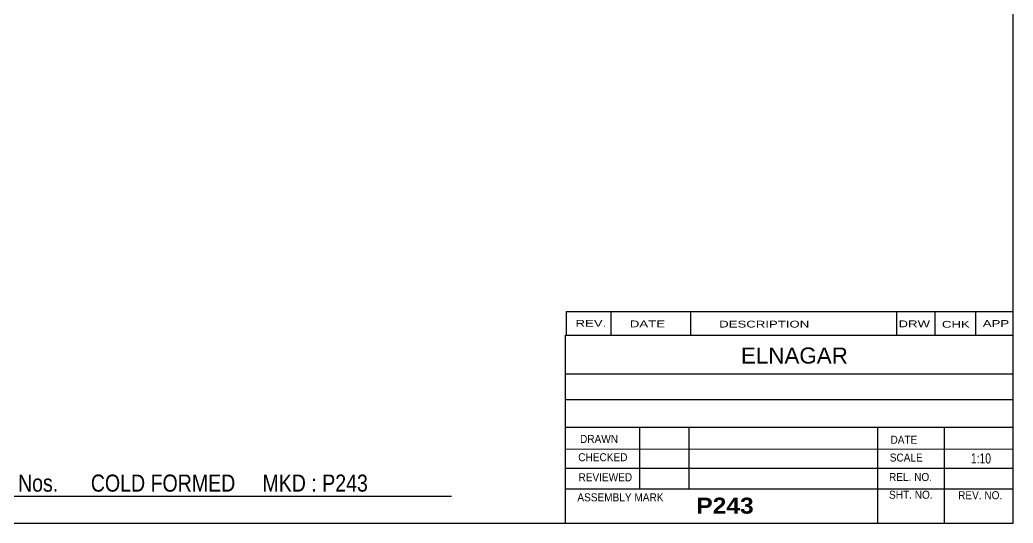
# Model space of a CAD drawing. Header units: millimetres. Extents: x -71 to 331, y -154 to 123.
# Drawn here: x 136.8 to 331.2, y -154.2 to -55.8 of the extents above; entities that cross this region are included whole.
import ezdxf

# ---------------------------------------------------------------- set-up
doc = ezdxf.new("R2010")
doc.units = ezdxf.units.MM
doc.styles.add('Arial', font='ARIAL.TTF', dxfattribs={"height": 0.2})
doc.styles.add('Arial Bold', font='ARIALBD.TTF', dxfattribs={"height": 0.2})
doc.styles.add('Arial Narrow', font='ARIALN.TTF', dxfattribs={"height": 0.2})

# ---------------------------------------------------------------- blocks, each defined once
blk = doc.blocks.new('Unknown-629091813-2150')
at = {"color": 5, "linetype": 'Continuous'}
for p, q in [((331.25, -154.25), (331.25, 122.75)), ((-68.75, -154.25), (331.25, -154.25))]:
    blk.add_line(p, q, dxfattribs=at)
blk = doc.blocks.new('CBS_CALLOFF-629091813-2232')
at = {"color": 7, "linetype": 'Continuous'}
blk.add_line((105.13, -148.98), (221.36, -149), dxfattribs=at)
at = {"color": 3, "linetype": 'Continuous', "style": 'Arial Narrow'}
blk.add_text('QTY= 1 Nos.      COLD FORMED     MKD : P243', height=3.3405, dxfattribs=at).set_placement((122.13, -148.09))
blk = doc.blocks.new('CBS_NAME_BLOG-629091813-2233')
at = {"color": 7, "linetype": 'Continuous'}
for p, q in [((243.66, -117.5), (331.18, -117.5)), ((243.66, -154.21), (243.66, -117.5)), ((243.66, -125.04), (331.18, -125.04)), ((243.73, -130.09), (331.25, -130.09)), ((243.66, -135.46), (331.18, -135.46)), ((258.18, -147.57), (258.18, -135.47)), ((267.87, -147.54), (267.87, -135.47)), ((304.78, -154.21), (304.78, -135.48)), ((317.83, -154.21), (317.83, -135.47)), ((243.67, -139.76), (331.25, -139.74)), ((243.66, -143.51), (331.18, -143.51)), ((243.66, -147.55), (331.18, -147.55)), ((243.66, -154.25), (331.25, -154.25))]:
    blk.add_line(p, q, dxfattribs=at)
at = {"color": 3, "linetype": 'Continuous', "style": 'Arial'}
blk.add_text('ELNAGAR', height=3.133, dxfattribs=at).set_placement((277.98, -123.03))
at = {"color": 3, "linetype": 'Continuous'}
for s, height, style, width, p in [('DRAWN', 1.566, 'Arial', 0.9, (246.49, -138.57)), ('DATE', 1.566, 'Arial', 0.9, (307.25, -138.73)), ('CHECKED', 1.566, 'Arial', 0.9, (246.14, -142.14)), ('SCALE', 1.566, 'Arial', 0.9, (307.1, -142.21)), ('1:10', 1.957, 'Arial Narrow', 0.9, (322.99, -142.57)), ('REVIEWED', 1.566, 'Arial', 0.9, (246.18, -146.06)), ('REL. NO.', 1.566, 'Arial', 0.9, (306.96, -146.01)), ('ASSEMBLY MARK', 1.5663, 'Arial', 0.9, (245.96, -149.99)), ('P243', 3.131, 'Arial Bold', 1.1, (269.24, -152.39)), ('SHT. NO.', 1.566, 'Arial', 0.9, (306.96, -149.48)), ('REV. NO.', 1.566, 'Arial', 0.9, (320.48, -149.57))]:
    blk.add_text(s, height=height, dxfattribs=dict(at, style=style, width=width)).set_placement(p)
blk = doc.blocks.new('CBS_REVISION-629091813-2234')
at = {"color": 7, "linetype": 'Continuous'}
for p, q in [((243.74, -112.87), (331.24, -112.87)), ((243.74, -112.87), (243.74, -117.5)), ((252.54, -112.87), (252.54, -117.5)), ((268.13, -112.87), (268.13, -117.44)), ((308.39, -112.87), (308.39, -117.5)), ((315.93, -112.87), (315.93, -117.5)), ((323.88, -112.87), (323.88, -117.5)), ((243.74, -117.5), (331.24, -117.5))]:
    blk.add_line(p, q, dxfattribs=at)
at = {"color": 7, "style": 'Arial Narrow', "width": 1.7}
for s, height, p in [('REV.', 1.326, (245.6, -115.82)), ('DATE', 1.326, (256.23, -115.94)), ('DESCRIPTION', 1.3257, (273.71, -115.99)), ('DRW', 1.326, (308.82, -115.93)), ('CHK', 1.326, (317.31, -116.02)), ('APP', 1.326, (325.31, -115.87))]:
    blk.add_text(s, height=height, dxfattribs=at).set_placement(p)

msp = doc.modelspace()

# ---------------------------------------------------------------- block references
for name in ['Unknown-629091813-2150', 'CBS_REVISION-629091813-2234', 'CBS_NAME_BLOG-629091813-2233', 'CBS_CALLOFF-629091813-2232']:
    msp.add_blockref(name, (0, 0))

doc.saveas('drawing.dxf')
